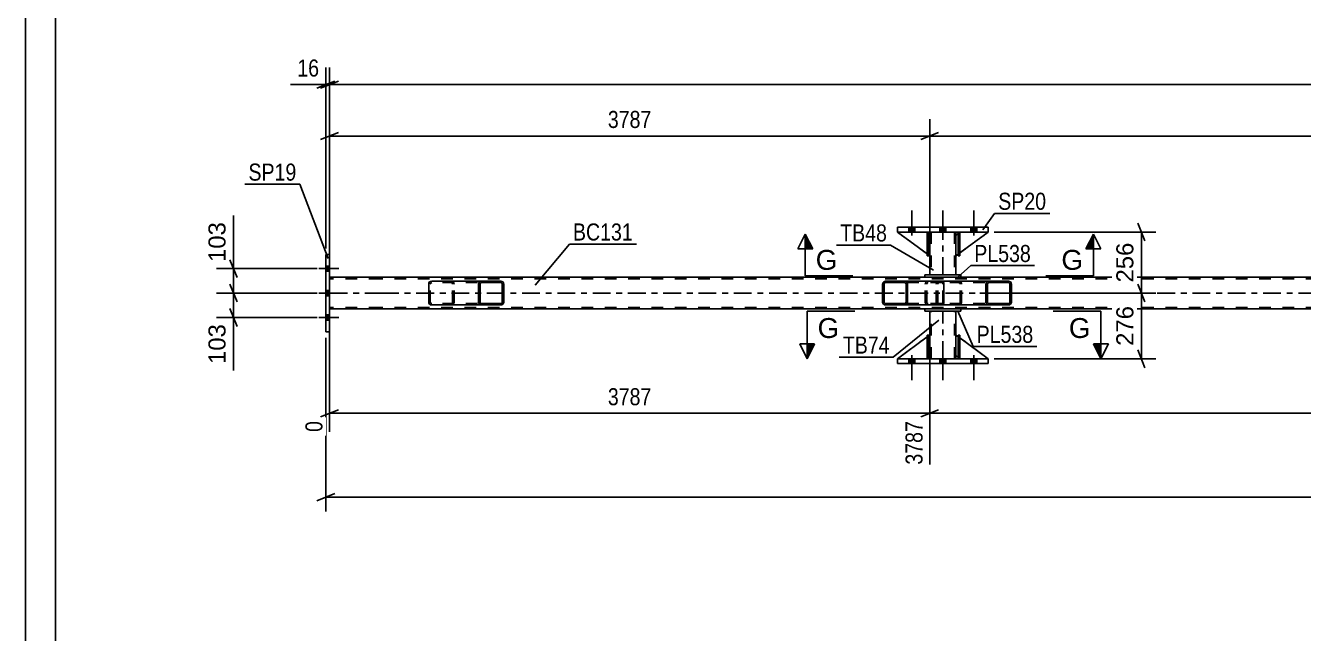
# Model space of a CAD drawing. Header units: millimetres. Extents: x 0 to 841, y 0 to 594.
# Drawn here: x 0 to 214.3, y 165.8 to 267.8 of the extents above; entities that cross this region are included whole.
import ezdxf

# ---------------------------------------------------------------- set-up
doc = ezdxf.new("R2010")
doc.units = ezdxf.units.MM
doc.linetypes.add('DXK_LINE_DOT2', pattern=[3.9198, 1.9599, -1.9599])
doc.linetypes.add('DXK_LINE_DOT3', pattern=[5.9187, 2.979, -0.9799, 0.9799, -0.9799])
doc.styles.add('Arial', font='ARIAL.TTF', dxfattribs={"height": 0.2})
doc.styles.add('Arial Narrow', font='ARIALN.TTF', dxfattribs={"height": 0.2})

# ---------------------------------------------------------------- blocks, each defined once
blk = doc.blocks.new('Unknown-717033707-1135')
at = {"color": 5, "linetype": 'Continuous'}
for p, q in [((0, 594), (0, 0)), ((5, 589), (5, 5))]:
    blk.add_line(p, q, dxfattribs=at)
blk = doc.blocks.new('Part-717033707-3429 - 3292')
at = {"color": 2, "linetype": 'Continuous'}
for p, q in [((161.46, 233.93), (146.26, 233.93)), ((146.26, 233.13), (146.26, 233.93)), ((161.46, 233.13), (161.46, 233.93)), ((161.46, 233.13), (146.26, 233.13))]:
    blk.add_line(p, q, dxfattribs=at)
at = {"color": 7, "linetype": 'DXK_LINE_DOT2'}
for p, q in [((146.26, 233.93), (146.26, 233.13)), ((161.46, 233.13), (161.46, 233.93))]:
    blk.add_line(p, q, dxfattribs=at)
blk = doc.blocks.new('Part-717033707-3363 - 3292')
at = {"color": 7, "linetype": 'DXK_LINE_DOT2'}
for p, q in [((151.21, 232.53), (151.21, 233.13)), ((151.21, 233.13), (151.21, 233.13)), ((151.21, 233.13), (151.21, 229.13)), ((151.53, 233.13), (151.21, 233.13)), ((151.21, 229.13), (151.21, 232.53)), ((151.21, 232.53), (151.53, 232.53)), ((151.53, 232.53), (151.53, 233.13)), ((151.53, 229.13), (151.53, 233.13)), ((151.53, 232.53), (151.53, 229.13)), ((151.21, 229.13), (151.53, 229.13))]:
    blk.add_line(p, q, dxfattribs=at)
blk = doc.blocks.new('Part-717033707-3358 - 3292')
at = {"color": 7, "linetype": 'DXK_LINE_DOT2'}
for p, q in [((151.66, 215.85), (146.26, 211.85)), ((151.66, 212.45), (151.66, 215.85)), ((151.66, 215.85), (151.66, 212.45)), ((151.06, 211.85), (151.66, 212.45)), ((151.66, 212.45), (151.06, 211.85)), ((151.66, 212.45), (151.66, 212.45)), ((146.26, 211.85), (151.06, 211.85))]:
    blk.add_line(p, q, dxfattribs=at)
blk = doc.blocks.new('Bolt-717033707-3303 - 3292')
at = {"linetype": 'Continuous'}
for points in [[(149.18, 211.85), (148.14, 211.85), (148.14, 211.05), (149.18, 211.05)], [(149.18, 211.85), (148.14, 211.85), (148.14, 211.05), (149.18, 211.05)], [(149.18, 211.85), (148.14, 211.85), (148.14, 211.05), (149.18, 211.05)], [(154.38, 211.85), (153.34, 211.85), (153.34, 211.05), (154.38, 211.05)], [(154.38, 211.85), (153.34, 211.85), (153.34, 211.05), (154.38, 211.05)], [(159.58, 211.85), (158.54, 211.85), (158.54, 211.05), (159.58, 211.05)], [(159.58, 211.85), (158.54, 211.85), (158.54, 211.05), (159.58, 211.05)], [(159.58, 211.85), (158.54, 211.85), (158.54, 211.05), (159.58, 211.05)]]:
    blk.add_hatch(color=1, dxfattribs=at).paths.add_polyline_path(points)
at = {"color": 1, "linetype": 'Continuous'}
for p, q in [((148.66, 212.45), (148.66, 208.25)), ((148.66, 212.45), (148.66, 208.25)), ((148.66, 212.45), (148.66, 208.25)), ((153.86, 212.45), (153.86, 208.25)), ((153.86, 212.45), (153.86, 208.25)), ((159.06, 212.45), (159.06, 208.25)), ((159.06, 212.45), (159.06, 208.25)), ((159.06, 212.45), (159.06, 208.25)), ((148.14, 211.85), (148.14, 211.05)), ((148.14, 211.85), (148.14, 211.05)), ((148.14, 211.85), (148.14, 211.05)), ((149.18, 211.85), (149.18, 211.05)), ((149.18, 211.85), (149.18, 211.05)), ((149.18, 211.85), (149.18, 211.05)), ((153.34, 211.85), (153.34, 211.05)), ((153.34, 211.85), (153.34, 211.05)), ((154.38, 211.85), (154.38, 211.05)), ((154.38, 211.85), (154.38, 211.05)), ((158.54, 211.85), (158.54, 211.05)), ((158.54, 211.85), (158.54, 211.05)), ((158.54, 211.85), (158.54, 211.05)), ((159.58, 211.85), (159.58, 211.05)), ((159.58, 211.85), (159.58, 211.05)), ((159.58, 211.85), (159.58, 211.05))]:
    blk.add_line(p, q, dxfattribs=at)
blk = doc.blocks.new('Part-717033707-3352 - 3292')
at = {"color": 7, "linetype": 'DXK_LINE_DOT2'}
for p, q in [((156.06, 212.45), (156.06, 215.85)), ((156.06, 215.85), (161.46, 211.85)), ((156.66, 211.85), (156.06, 212.45)), ((161.46, 211.85), (156.66, 211.85))]:
    blk.add_line(p, q, dxfattribs=at)
blk = doc.blocks.new('Part-717033707-3360 - 3292')
at = {"color": 2, "linetype": 'Continuous'}
for p, q in [((156.41, 211.85), (156.41, 215.85)), ((156.41, 215.85), (156.73, 215.85)), ((156.73, 211.85), (156.73, 215.85)), ((156.41, 211.85), (156.41, 211.85)), ((156.73, 211.85), (156.41, 211.85))]:
    blk.add_line(p, q, dxfattribs=at)
at = {"color": 7, "linetype": 'DXK_LINE_DOT2'}
for p, q in [((156.41, 215.85), (156.41, 212.45)), ((156.73, 212.45), (156.73, 215.85)), ((156.41, 212.45), (156.41, 211.85)), ((156.41, 212.45), (156.73, 212.45)), ((156.73, 211.85), (156.73, 212.45)), ((156.73, 211.85), (156.73, 211.85))]:
    blk.add_line(p, q, dxfattribs=at)
blk = doc.blocks.new('Part-717033707-3378 - 3292')
at = {"color": 2, "linetype": 'Continuous'}
for p, q in [((151.66, 233.13), (151.66, 232.53)), ((156.06, 233.13), (156.06, 232.53)), ((151.66, 229.13), (151.66, 225.93)), ((156.06, 229.13), (156.06, 225.93))]:
    blk.add_line(p, q, dxfattribs=at)
at = {"color": 7, "linetype": 'DXK_LINE_DOT2'}
for p, q in [((156.06, 233.13), (151.66, 233.13)), ((151.66, 232.53), (151.66, 229.13)), ((151.9, 233.13), (151.9, 225.93)), ((155.82, 233.13), (155.82, 225.93)), ((156.06, 232.53), (156.06, 229.13)), ((156.06, 225.93), (151.66, 225.93))]:
    blk.add_line(p, q, dxfattribs=at)
at = {"color": 7, "linetype": 'DXK_LINE_DOT3'}
blk.add_line((153.86, 225.93), (153.86, 233.13), dxfattribs=at)
blk = doc.blocks.new('Part-717033707-3393 - 3292')
at = {"color": 2, "linetype": 'Continuous'}
for p, q in [((156.86, 225.93), (150.86, 225.93)), ((150.86, 225.53), (150.86, 225.93)), ((156.86, 225.53), (150.86, 225.53)), ((156.86, 225.93), (156.86, 225.53)), ((156.86, 225.93), (156.86, 225.93)), ((156.86, 225.53), (156.86, 225.53))]:
    blk.add_line(p, q, dxfattribs=at)
at = {"color": 7, "linetype": 'DXK_LINE_DOT2'}
for p, q in [((150.86, 225.93), (150.86, 225.53)), ((156.86, 225.53), (156.86, 225.93))]:
    blk.add_line(p, q, dxfattribs=at)
blk = doc.blocks.new('Part-717033707-3346 - 3292')
at = {"color": 2, "linetype": 'Continuous'}
for p, q in [((146.26, 211.05), (146.26, 211.85)), ((161.46, 211.85), (146.26, 211.85)), ((146.26, 211.05), (161.46, 211.05)), ((161.46, 211.05), (161.46, 211.85))]:
    blk.add_line(p, q, dxfattribs=at)
at = {"color": 7, "linetype": 'DXK_LINE_DOT2'}
for p, q in [((146.26, 211.85), (146.26, 211.05)), ((161.46, 211.85), (161.46, 211.05))]:
    blk.add_line(p, q, dxfattribs=at)
blk = doc.blocks.new('Part-717033707-3349 - 3292')
at = {"color": 2, "linetype": 'Continuous'}
for p, q in [((156.06, 212.45), (156.06, 215.85)), ((156.41, 215.58), (156.06, 215.85)), ((161.46, 211.85), (156.73, 215.35)), ((156.41, 212.09), (156.06, 212.45))]:
    blk.add_line(p, q, dxfattribs=at)
at = {"color": 7, "linetype": 'DXK_LINE_DOT2'}
for p, q in [((156.73, 215.35), (156.41, 215.58)), ((156.66, 211.85), (156.41, 212.09)), ((161.46, 211.85), (156.66, 211.85)), ((161.46, 211.85), (161.46, 211.85)), ((161.46, 211.85), (161.46, 211.85))]:
    blk.add_line(p, q, dxfattribs=at)
blk = doc.blocks.new('Part-717033707-3355 - 3292')
at = {"color": 2, "linetype": 'Continuous'}
for p, q in [((151.21, 215.52), (146.26, 211.85)), ((151.66, 215.85), (151.53, 215.75)), ((151.66, 212.45), (151.66, 215.85)), ((151.66, 212.45), (151.53, 212.32)), ((151.66, 212.45), (151.66, 212.45)), ((151.21, 212), (151.06, 211.85))]:
    blk.add_line(p, q, dxfattribs=at)
at = {"color": 7, "linetype": 'DXK_LINE_DOT2'}
for p, q in [((151.53, 215.75), (151.21, 215.52)), ((151.66, 212.45), (151.66, 215.85)), ((151.66, 212.45), (151.06, 211.85)), ((151.53, 212.32), (151.21, 212)), ((146.26, 211.85), (151.06, 211.85))]:
    blk.add_line(p, q, dxfattribs=at)
blk = doc.blocks.new('Part-717033707-3359 - 3292')
at = {"color": 2, "linetype": 'Continuous'}
for p, q in [((151.21, 211.85), (151.21, 215.85)), ((151.21, 215.85), (151.53, 215.85)), ((151.53, 211.85), (151.53, 215.85)), ((151.21, 211.85), (151.21, 211.85)), ((151.53, 211.85), (151.21, 211.85))]:
    blk.add_line(p, q, dxfattribs=at)
at = {"color": 7, "linetype": 'DXK_LINE_DOT2'}
for p, q in [((151.21, 215.85), (151.21, 212.45)), ((151.53, 212.45), (151.53, 215.85)), ((151.21, 212.45), (151.21, 211.85)), ((151.21, 212.45), (151.53, 212.45)), ((151.53, 211.85), (151.53, 212.45)), ((151.53, 211.85), (151.53, 211.85))]:
    blk.add_line(p, q, dxfattribs=at)
blk = doc.blocks.new('Part-717033707-3361 - 3292')
at = {"color": 7, "linetype": 'DXK_LINE_DOT2'}
for p, q in [((151.53, 215.85), (151.21, 215.85)), ((151.21, 212.45), (151.21, 215.85)), ((151.21, 211.85), (151.21, 215.85)), ((151.53, 215.85), (151.53, 212.45)), ((151.53, 211.85), (151.53, 215.85)), ((151.53, 212.45), (151.21, 212.45)), ((151.21, 211.85), (151.21, 212.45)), ((151.53, 212.45), (151.53, 211.85)), ((151.53, 211.85), (151.21, 211.85)), ((151.53, 211.85), (151.53, 211.85))]:
    blk.add_line(p, q, dxfattribs=at)
blk = doc.blocks.new('Part-717033707-3362 - 3292')
at = {"color": 7, "linetype": 'DXK_LINE_DOT2'}
for p, q in [((156.73, 215.85), (156.41, 215.85)), ((156.41, 212.45), (156.41, 215.85)), ((156.41, 211.85), (156.41, 215.85)), ((156.73, 215.85), (156.73, 212.45)), ((156.73, 211.85), (156.73, 215.85)), ((156.73, 212.45), (156.41, 212.45)), ((156.41, 211.85), (156.41, 212.45)), ((156.73, 212.45), (156.73, 211.85)), ((156.73, 211.85), (156.41, 211.85)), ((156.73, 211.85), (156.73, 211.85))]:
    blk.add_line(p, q, dxfattribs=at)
blk = doc.blocks.new('Part-717033707-3398 - 3292')
at = {"color": 2, "linetype": 'Continuous'}
for p, q in [((156.86, 220.25), (150.86, 220.25)), ((150.86, 219.85), (150.86, 220.25)), ((156.86, 219.85), (150.86, 219.85)), ((156.86, 220.25), (156.86, 219.85)), ((156.86, 220.25), (156.86, 220.25)), ((156.86, 219.85), (156.86, 219.85))]:
    blk.add_line(p, q, dxfattribs=at)
at = {"color": 7, "linetype": 'DXK_LINE_DOT2'}
for p, q in [((150.86, 220.25), (150.86, 219.85)), ((156.86, 219.85), (156.86, 220.25))]:
    blk.add_line(p, q, dxfattribs=at)
blk = doc.blocks.new('Part-717033707-3403 - 3292')
at = {"color": 2, "linetype": 'Continuous'}
for p, q in [((151.66, 215.85), (151.66, 219.85)), ((156.06, 215.85), (156.06, 219.85)), ((151.66, 211.85), (151.66, 212.45)), ((156.06, 211.85), (156.06, 212.45))]:
    blk.add_line(p, q, dxfattribs=at)
at = {"color": 7, "linetype": 'DXK_LINE_DOT2'}
for p, q in [((156.06, 219.85), (151.66, 219.85)), ((151.9, 211.85), (151.9, 219.85)), ((155.82, 211.85), (155.82, 219.85)), ((151.66, 212.45), (151.66, 215.85)), ((156.06, 212.45), (156.06, 215.85)), ((151.66, 211.85), (156.06, 211.85))]:
    blk.add_line(p, q, dxfattribs=at)
at = {"color": 7, "linetype": 'DXK_LINE_DOT3'}
blk.add_line((153.86, 211.85), (153.86, 219.85), dxfattribs=at)
blk = doc.blocks.new('Part-717033707-3436 - 3292')
at = {"color": 2, "linetype": 'Continuous'}
for p, q in [((156.41, 232.88), (156.06, 232.53)), ((156.06, 232.53), (156.06, 229.13)), ((161.46, 233.13), (156.73, 229.63)), ((156.41, 229.39), (156.06, 229.13))]:
    blk.add_line(p, q, dxfattribs=at)
at = {"color": 7, "linetype": 'DXK_LINE_DOT2'}
for p, q in [((156.66, 233.13), (156.41, 232.88)), ((161.46, 233.13), (156.66, 233.13)), ((156.73, 229.63), (156.41, 229.39))]:
    blk.add_line(p, q, dxfattribs=at)
blk = doc.blocks.new('Part-717033707-3465 - 3292')
at = {"color": 2, "linetype": 'Continuous'}
for p, q in [((50.36, 229.39), (51, 229.39)), ((50.36, 216.39), (50.36, 229.39)), ((51, 216.39), (51, 229.39)), ((50.36, 216.39), (51, 216.39))]:
    blk.add_line(p, q, dxfattribs=at)
at = {"color": 7, "linetype": 'DXK_LINE_DOT2'}
for p, q in [((50.36, 229.39), (50.36, 229.39)), ((50.36, 229.39), (50.36, 216.39)), ((51, 229.39), (51, 216.39)), ((50.36, 216.39), (50.36, 216.39))]:
    blk.add_line(p, q, dxfattribs=at)
blk = doc.blocks.new('Part-717033707-3467 - 3292')
at = {"linetype": 'Continuous'}
h = blk.add_hatch(dxfattribs=at)
h.set_pattern_fill('', scale=0.7, style=0, pattern_type=0)
h.set_pattern_definition([(45, (147.9112, 224.5906), (-1.57154, 1.57154), [])])
h.paths.add_polyline_path([(147.95, 224.41), (147.91, 224.59), (147.8, 224.75), (147.64, 224.85), (147.45, 224.89), (144.26, 224.89), (144.07, 224.85), (143.91, 224.75), (143.8, 224.59), (143.76, 224.41), (143.76, 221.37), (143.8, 221.18), (143.91, 221.03), (144.07, 220.92), (144.26, 220.89), (147.45, 220.89), (147.64, 220.92), (147.8, 221.03), (147.91, 221.18), (147.95, 221.37)])
h.paths.add_polyline_path([(147.68, 221.28), (147.62, 221.2), (147.54, 221.15), (147.45, 221.13), (144.26, 221.13), (144.17, 221.15), (144.08, 221.2), (144.03, 221.28), (144.01, 221.37), (144.01, 224.41), (144.03, 224.5), (144.08, 224.58), (144.17, 224.63), (144.26, 224.65), (147.45, 224.65), (147.54, 224.63), (147.62, 224.58), (147.68, 224.5), (147.7, 224.41), (147.7, 221.37)])
at = {"color": 2, "linetype": 'Continuous'}
for p, q in [((143.8, 224.59), (143.76, 224.41)), ((143.76, 221.37), (143.76, 224.41)), ((144.01, 224.41), (144.03, 224.5)), ((144.01, 221.37), (144.01, 224.41)), ((144.03, 224.5), (144.08, 224.58)), ((144.26, 224.89), (144.07, 224.85)), ((144.08, 224.58), (144.17, 224.63)), ((144.17, 224.63), (144.26, 224.65)), ((144.26, 224.89), (147.45, 224.89)), ((144.26, 224.65), (147.45, 224.65)), ((153.75, 224.89), (147.45, 224.89)), ((147.64, 224.85), (147.45, 224.89)), ((147.45, 224.65), (147.54, 224.63)), ((147.54, 224.63), (147.62, 224.58)), ((147.62, 224.58), (147.68, 224.5)), ((147.68, 224.5), (147.7, 224.41)), ((147.7, 221.37), (147.7, 224.41)), ((147.95, 224.41), (147.91, 224.59)), ((147.95, 221.37), (147.95, 224.41)), ((153.75, 224.89), (153.85, 224.85)), ((153.85, 224.85), (153.94, 224.75)), ((153.94, 224.75), (154, 224.59)), ((154, 224.59), (154.02, 224.41)), ((154.02, 221.37), (154.02, 224.41)), ((143.76, 221.37), (143.8, 221.18)), ((144.03, 221.28), (144.01, 221.37)), ((144.08, 221.2), (144.03, 221.28)), ((144.07, 220.92), (144.26, 220.89)), ((144.17, 221.15), (144.08, 221.2)), ((144.26, 221.13), (144.17, 221.15)), ((144.26, 221.13), (147.45, 221.13)), ((144.26, 220.89), (147.45, 220.89)), ((147.54, 221.15), (147.45, 221.13)), ((147.45, 220.89), (147.64, 220.92)), ((153.75, 220.89), (147.45, 220.89)), ((147.62, 221.2), (147.54, 221.15)), ((147.68, 221.28), (147.62, 221.2)), ((147.7, 221.37), (147.68, 221.28)), ((147.91, 221.18), (147.95, 221.37)), ((153.85, 220.92), (153.75, 220.89)), ((153.94, 221.03), (153.85, 220.92)), ((154, 221.18), (153.94, 221.03)), ((154.02, 221.37), (154, 221.18))]:
    blk.add_line(p, q, dxfattribs=at)
at = {"color": 7, "linetype": 'DXK_LINE_DOT2'}
for p, q in [((147.45, 224.89), (144.26, 224.89)), ((153.75, 224.65), (144.26, 224.65)), ((150.91, 224.41), (150.95, 224.59)), ((150.91, 221.37), (150.91, 224.41)), ((151.18, 224.5), (151.16, 224.41)), ((151.16, 221.37), (151.16, 224.41)), ((151.23, 224.58), (151.18, 224.5)), ((151.22, 224.85), (151.41, 224.89)), ((151.32, 224.63), (151.23, 224.58)), ((151.41, 224.65), (151.32, 224.63)), ((152.75, 224.65), (152.75, 224.89)), ((153.8, 224.63), (153.75, 224.65)), ((153.84, 224.58), (153.8, 224.63)), ((153.87, 224.5), (153.84, 224.58)), ((153.88, 224.41), (153.87, 224.5)), ((153.88, 221.37), (153.88, 224.41)), ((153.75, 221.13), (144.26, 221.13)), ((147.45, 220.89), (144.26, 220.89)), ((150.95, 221.18), (150.91, 221.37)), ((151.16, 221.37), (151.18, 221.28)), ((151.18, 221.28), (151.23, 221.2)), ((151.41, 220.89), (151.22, 220.92)), ((151.23, 221.2), (151.26, 221.18)), ((151.26, 221.18), (151.32, 221.15)), ((151.32, 221.15), (151.41, 221.13)), ((152.75, 220.89), (152.75, 221.13)), ((153.75, 221.13), (153.8, 221.15)), ((153.8, 221.15), (153.84, 221.2)), ((153.84, 221.2), (153.87, 221.28)), ((153.87, 221.28), (153.88, 221.37))]:
    blk.add_line(p, q, dxfattribs=at)
at = {"color": 2, "linetype": 'Continuous'}
for centre, start, end in [((144.25, 224.39), 111.1941, 156.1506), ((147.46, 224.39), 23.8494, 68.8059), ((144.25, 221.38), 203.8494, 248.8059), ((147.46, 221.38), 291.1941, 336.1506)]:
    blk.add_arc(centre, 0.492, start, end, dxfattribs=at)
at = {"color": 7, "linetype": 'DXK_LINE_DOT2'}
for centre, start, end in [((151.4, 224.39), 111.1941, 156.1505), ((151.4, 221.38), 203.8495, 248.8059)]:
    blk.add_arc(centre, 0.492, start, end, dxfattribs=at)
blk = doc.blocks.new('Part-717033707-3468 - 3292')
at = {"linetype": 'Continuous'}
h = blk.add_hatch(dxfattribs=at)
h.set_pattern_fill('', scale=0.7, style=0, pattern_type=0)
h.set_pattern_definition([(45, (80.188, 224.5906), (-1.57154, 1.57154), [])])
h.paths.add_polyline_path([(80.23, 224.41), (80.19, 224.59), (80.08, 224.75), (79.91, 224.85), (79.72, 224.89), (76.48, 224.89), (76.29, 224.85), (76.12, 224.75), (76.01, 224.59), (75.97, 224.41), (75.97, 221.37), (76.01, 221.18), (76.12, 221.03), (76.29, 220.92), (76.48, 220.89), (79.72, 220.89), (79.91, 220.92), (80.08, 221.03), (80.19, 221.18), (80.23, 221.37)])
h.paths.add_polyline_path([(79.95, 221.28), (79.9, 221.2), (79.81, 221.15), (79.72, 221.13), (76.48, 221.13), (76.38, 221.15), (76.3, 221.2), (76.24, 221.28), (76.23, 221.37), (76.23, 224.41), (76.24, 224.5), (76.3, 224.58), (76.38, 224.63), (76.48, 224.65), (79.72, 224.65), (79.81, 224.63), (79.9, 224.58), (79.95, 224.5), (79.97, 224.41), (79.97, 221.37)])
at = {"color": 2, "linetype": 'Continuous'}
for p, q in [((67.62, 224.41), (67.66, 224.59)), ((67.62, 221.37), (67.62, 224.41)), ((67.94, 224.85), (68.13, 224.89)), ((76.48, 224.89), (68.13, 224.89)), ((76.01, 224.59), (75.97, 224.41)), ((75.97, 221.37), (75.97, 224.41)), ((76.23, 224.41), (76.24, 224.5)), ((76.23, 221.37), (76.23, 224.41)), ((76.24, 224.5), (76.3, 224.58)), ((76.48, 224.89), (76.29, 224.85)), ((76.3, 224.58), (76.38, 224.63)), ((76.38, 224.63), (76.48, 224.65)), ((76.48, 224.89), (79.72, 224.89)), ((76.48, 224.65), (79.72, 224.65)), ((79.91, 224.85), (79.72, 224.89)), ((79.72, 224.65), (79.81, 224.63)), ((79.81, 224.63), (79.9, 224.58)), ((79.9, 224.58), (79.95, 224.5)), ((79.95, 224.5), (79.97, 224.41)), ((79.97, 221.37), (79.97, 224.41)), ((80.23, 224.41), (80.19, 224.59)), ((80.23, 221.37), (80.23, 224.41)), ((67.66, 221.18), (67.62, 221.37)), ((68.13, 220.89), (67.94, 220.92)), ((76.48, 220.89), (68.13, 220.89)), ((75.97, 221.37), (76.01, 221.18)), ((76.24, 221.28), (76.23, 221.37)), ((76.3, 221.2), (76.24, 221.28)), ((76.29, 220.92), (76.48, 220.89)), ((76.38, 221.15), (76.3, 221.2)), ((76.48, 221.13), (76.38, 221.15)), ((76.48, 221.13), (79.72, 221.13)), ((76.48, 220.89), (79.72, 220.89)), ((79.81, 221.15), (79.72, 221.13)), ((79.72, 220.89), (79.91, 220.92)), ((79.9, 221.2), (79.81, 221.15)), ((79.95, 221.28), (79.9, 221.2)), ((79.97, 221.37), (79.95, 221.28)), ((80.19, 221.18), (80.23, 221.37))]:
    blk.add_line(p, q, dxfattribs=at)
at = {"color": 7, "linetype": 'DXK_LINE_DOT2'}
for p, q in [((67.9, 224.5), (67.88, 224.41)), ((67.88, 221.37), (67.88, 224.41)), ((67.95, 224.58), (67.9, 224.5)), ((68.03, 224.63), (67.95, 224.58)), ((68.13, 224.65), (68.03, 224.63)), ((79.72, 224.65), (68.13, 224.65)), ((71.37, 224.89), (71.56, 224.85)), ((71.46, 224.63), (71.37, 224.65)), ((71.55, 224.58), (71.46, 224.63)), ((71.6, 224.5), (71.55, 224.58)), ((71.62, 224.41), (71.6, 224.5)), ((71.62, 221.37), (71.62, 224.41)), ((71.84, 224.59), (71.88, 224.41)), ((71.88, 221.37), (71.88, 224.41)), ((79.72, 224.89), (76.48, 224.89)), ((67.88, 221.37), (67.9, 221.28)), ((67.9, 221.28), (67.95, 221.2)), ((67.95, 221.2), (68.03, 221.15)), ((68.03, 221.15), (68.13, 221.13)), ((79.72, 221.13), (68.13, 221.13)), ((71.37, 221.13), (71.46, 221.15)), ((71.56, 220.92), (71.37, 220.89)), ((71.46, 221.15), (71.55, 221.2)), ((71.55, 221.2), (71.6, 221.28)), ((71.6, 221.28), (71.62, 221.37)), ((71.88, 221.37), (71.84, 221.18)), ((79.72, 220.89), (76.48, 220.89))]:
    blk.add_line(p, q, dxfattribs=at)
at = {"color": 2, "linetype": 'Continuous'}
for centre, start, end in [((68.11, 224.39), 110.7583, 155.6801), ((76.46, 224.39), 110.7583, 155.68), ((79.74, 224.39), 24.32, 69.2417), ((68.11, 221.39), 204.3199, 249.2417), ((76.46, 221.39), 204.32, 249.2417), ((79.74, 221.39), 290.7583, 335.68)]:
    blk.add_arc(centre, 0.496, start, end, dxfattribs=at)
at = {"color": 7, "linetype": 'DXK_LINE_DOT2'}
for centre, start, end in [((71.39, 224.39), 24.3199, 69.2417), ((71.39, 221.39), 290.7583, 335.6801)]:
    blk.add_arc(centre, 0.496, start, end, dxfattribs=at)
blk = doc.blocks.new('Part-717033707-3469 - 3292')
at = {"linetype": 'Continuous'}
h = blk.add_hatch(dxfattribs=at)
h.set_pattern_fill('', scale=0.7, style=0, pattern_type=0)
h.set_pattern_definition([(45, (165.3221, 224.5906), (-1.57154, 1.57154), [])])
h.paths.add_polyline_path([(165.36, 224.41), (165.32, 224.59), (165.21, 224.75), (165.05, 224.85), (164.85, 224.89), (161.62, 224.89), (161.42, 224.85), (161.25, 224.75), (161.14, 224.59), (161.1, 224.41), (161.1, 221.37), (161.14, 221.18), (161.25, 221.03), (161.42, 220.92), (161.62, 220.89), (164.85, 220.89), (165.05, 220.92), (165.21, 221.03), (165.32, 221.18), (165.36, 221.37)])
h.paths.add_polyline_path([(165.09, 221.28), (165.03, 221.2), (164.95, 221.15), (164.85, 221.13), (161.62, 221.13), (161.52, 221.15), (161.43, 221.2), (161.38, 221.28), (161.36, 221.37), (161.36, 224.41), (161.38, 224.5), (161.43, 224.58), (161.52, 224.63), (161.62, 224.65), (164.85, 224.65), (164.95, 224.63), (165.03, 224.58), (165.09, 224.5), (165.11, 224.41), (165.11, 221.37)])
at = {"color": 7, "linetype": 'DXK_LINE_DOT2'}
for p, q in [((152.75, 224.41), (152.79, 224.59)), ((152.75, 221.37), (152.75, 224.41)), ((153.03, 224.5), (153.01, 224.41)), ((153.01, 221.37), (153.01, 224.41)), ((153.09, 224.58), (153.03, 224.5)), ((153.07, 224.85), (153.27, 224.89)), ((153.17, 224.63), (153.09, 224.58)), ((153.27, 224.65), (153.17, 224.63)), ((153.75, 224.89), (153.27, 224.89)), ((164.85, 224.65), (153.27, 224.65)), ((156.5, 224.89), (156.7, 224.85)), ((156.6, 224.63), (156.5, 224.65)), ((156.68, 224.58), (156.6, 224.63)), ((156.74, 224.5), (156.68, 224.58)), ((156.76, 224.41), (156.74, 224.5)), ((156.76, 221.37), (156.76, 224.41)), ((156.97, 224.59), (157.01, 224.41)), ((157.01, 221.37), (157.01, 224.41)), ((164.85, 224.89), (161.62, 224.89)), ((152.79, 221.18), (152.75, 221.37)), ((153.01, 221.37), (153.03, 221.28)), ((153.03, 221.28), (153.09, 221.2)), ((153.27, 220.89), (153.07, 220.92)), ((153.09, 221.2), (153.17, 221.15)), ((153.17, 221.15), (153.27, 221.13)), ((164.85, 221.13), (153.27, 221.13)), ((153.75, 220.89), (153.27, 220.89)), ((156.5, 221.13), (156.6, 221.15)), ((156.7, 220.92), (156.5, 220.89)), ((156.6, 221.15), (156.68, 221.2)), ((156.68, 221.2), (156.74, 221.28)), ((156.74, 221.28), (156.76, 221.37)), ((157.01, 221.37), (156.97, 221.18)), ((164.85, 220.89), (161.62, 220.89))]:
    blk.add_line(p, q, dxfattribs=at)
at = {"color": 2, "linetype": 'Continuous'}
for p, q in [((161.62, 224.89), (153.75, 224.89)), ((161.14, 224.59), (161.1, 224.41)), ((161.1, 221.37), (161.1, 224.41)), ((161.36, 224.41), (161.38, 224.5)), ((161.36, 221.37), (161.36, 224.41)), ((161.38, 224.5), (161.43, 224.58)), ((161.62, 224.89), (161.42, 224.85)), ((161.43, 224.58), (161.52, 224.63)), ((161.52, 224.63), (161.62, 224.65)), ((161.62, 224.89), (164.85, 224.89)), ((161.62, 224.65), (164.85, 224.65)), ((165.05, 224.85), (164.85, 224.89)), ((164.85, 224.65), (164.95, 224.63)), ((164.95, 224.63), (165.03, 224.58)), ((165.03, 224.58), (165.09, 224.5)), ((165.09, 224.5), (165.11, 224.41)), ((165.11, 221.37), (165.11, 224.41)), ((165.36, 224.41), (165.32, 224.59)), ((165.36, 221.37), (165.36, 224.41)), ((161.62, 220.89), (153.75, 220.89)), ((161.1, 221.37), (161.14, 221.18)), ((161.38, 221.28), (161.36, 221.37)), ((161.43, 221.2), (161.38, 221.28)), ((161.42, 220.92), (161.62, 220.89)), ((161.52, 221.15), (161.43, 221.2)), ((161.62, 221.13), (161.52, 221.15)), ((161.62, 221.13), (164.85, 221.13)), ((161.62, 220.89), (164.85, 220.89)), ((164.95, 221.15), (164.85, 221.13)), ((164.85, 220.89), (165.05, 220.92)), ((165.03, 221.2), (164.95, 221.15)), ((165.09, 221.28), (165.03, 221.2)), ((165.11, 221.37), (165.09, 221.28)), ((165.32, 221.18), (165.36, 221.37))]:
    blk.add_line(p, q, dxfattribs=at)
at = {"color": 7, "linetype": 'DXK_LINE_DOT2'}
for centre, start, end in [((153.25, 224.39), 110.7583, 155.6801), ((156.52, 224.39), 24.3199, 69.2417), ((153.25, 221.39), 204.3199, 249.2417), ((156.52, 221.39), 290.7583, 335.6801)]:
    blk.add_arc(centre, 0.496, start, end, dxfattribs=at)
at = {"color": 2, "linetype": 'Continuous'}
for centre, start, end in [((161.6, 224.39), 110.7583, 155.68), ((164.87, 224.39), 24.32, 69.2417), ((161.6, 221.39), 204.32, 249.2417), ((164.87, 221.39), 290.7583, 335.68)]:
    blk.add_arc(centre, 0.496, start, end, dxfattribs=at)
blk = doc.blocks.new('Part-717033707-3473 - 3292')
at = {"color": 7, "linetype": 'DXK_LINE_DOT2'}
for p, q in [((156.66, 233.13), (156.06, 232.53)), ((156.06, 229.13), (161.46, 233.13)), ((156.06, 232.53), (156.06, 229.13)), ((161.46, 233.13), (156.66, 233.13))]:
    blk.add_line(p, q, dxfattribs=at)
blk = doc.blocks.new('Part-717033707-3474 - 3292')
at = {"color": 2, "linetype": 'Continuous'}
for p, q in [((151.21, 229.46), (146.26, 233.13)), ((151.21, 232.97), (151.06, 233.13)), ((151.66, 232.53), (151.53, 232.65)), ((151.66, 232.53), (151.66, 232.53)), ((151.66, 229.13), (151.66, 232.53)), ((151.53, 229.22), (151.66, 229.13)), ((151.66, 229.13), (151.66, 229.13))]:
    blk.add_line(p, q, dxfattribs=at)
at = {"color": 7, "linetype": 'DXK_LINE_DOT2'}
for p, q in [((151.06, 233.13), (146.26, 233.13)), ((151.06, 233.13), (151.66, 232.53)), ((151.53, 232.65), (151.21, 232.97)), ((151.66, 232.53), (151.66, 229.13)), ((151.53, 229.22), (151.21, 229.46))]:
    blk.add_line(p, q, dxfattribs=at)
blk = doc.blocks.new('Part-717033707-3475 - 3292')
at = {"color": 7, "linetype": 'DXK_LINE_DOT2'}
for p, q in [((151.66, 229.13), (146.26, 233.13)), ((146.26, 233.13), (151.06, 233.13)), ((151.06, 233.13), (151.66, 232.53)), ((151.66, 232.53), (151.06, 233.13)), ((151.66, 232.53), (151.66, 229.13)), ((151.66, 232.53), (151.66, 232.53)), ((151.66, 232.53), (151.66, 229.13))]:
    blk.add_line(p, q, dxfattribs=at)
blk = doc.blocks.new('Part-717033707-3476 - 3292')
at = {"color": 2, "linetype": 'Continuous'}
for p, q in [((156.73, 233.13), (156.41, 233.13)), ((156.41, 233.13), (156.41, 229.13)), ((156.73, 233.13), (156.73, 233.13)), ((156.73, 233.13), (156.73, 229.13)), ((156.73, 229.13), (156.41, 229.13))]:
    blk.add_line(p, q, dxfattribs=at)
at = {"color": 7, "linetype": 'DXK_LINE_DOT2'}
for p, q in [((156.41, 232.53), (156.41, 233.13)), ((156.73, 232.53), (156.41, 232.53)), ((156.41, 232.53), (156.41, 229.13)), ((156.73, 232.53), (156.73, 233.13)), ((156.73, 233.13), (156.73, 233.13)), ((156.73, 229.13), (156.73, 232.53))]:
    blk.add_line(p, q, dxfattribs=at)
blk = doc.blocks.new('Part-717033707-3477 - 3292')
at = {"color": 2, "linetype": 'Continuous'}
for p, q in [((151.53, 233.13), (151.21, 233.13)), ((151.21, 233.13), (151.21, 229.13)), ((151.53, 233.13), (151.53, 233.13)), ((151.53, 233.13), (151.53, 229.13)), ((151.53, 229.13), (151.21, 229.13))]:
    blk.add_line(p, q, dxfattribs=at)
at = {"color": 7, "linetype": 'DXK_LINE_DOT2'}
for p, q in [((151.21, 232.53), (151.21, 233.13)), ((151.53, 232.53), (151.21, 232.53)), ((151.21, 232.53), (151.21, 229.13)), ((151.53, 232.53), (151.53, 233.13)), ((151.53, 233.13), (151.53, 233.13)), ((151.53, 229.13), (151.53, 232.53))]:
    blk.add_line(p, q, dxfattribs=at)
blk = doc.blocks.new('Part-717033707-3478 - 3292')
at = {"color": 7, "linetype": 'DXK_LINE_DOT2'}
for p, q in [((156.41, 232.53), (156.41, 233.13)), ((156.41, 233.13), (156.41, 233.13)), ((156.41, 233.13), (156.41, 229.13)), ((156.73, 233.13), (156.41, 233.13)), ((156.41, 229.13), (156.41, 232.53)), ((156.41, 232.53), (156.73, 232.53)), ((156.73, 232.53), (156.73, 233.13)), ((156.73, 229.13), (156.73, 233.13)), ((156.73, 232.53), (156.73, 229.13)), ((156.41, 229.13), (156.73, 229.13))]:
    blk.add_line(p, q, dxfattribs=at)
blk = doc.blocks.new('Part-717033707-3524 - 3292')
at = {"color": 2, "linetype": 'Continuous'}
for p, q in [((59.52, 225.53), (51, 225.53)), ((150.86, 225.53), (59.62, 225.53)), ((321.13, 225.53), (156.86, 225.53)), ((51, 220.25), (59.52, 220.25)), ((59.62, 220.25), (150.86, 220.25)), ((321.13, 220.25), (156.86, 220.25))]:
    blk.add_line(p, q, dxfattribs=at)
at = {"color": 7, "linetype": 'DXK_LINE_DOT2'}
for p, q in [((51, 225.53), (51, 225.53)), ((51, 225.53), (51, 220.25)), ((51, 220.25), (51, 225.53)), ((51, 225.53), (51, 225.53)), ((59.52, 225.29), (51, 225.29)), ((722.36, 225.29), (59.62, 225.29)), ((156.86, 225.53), (150.86, 225.53)), ((59.52, 220.49), (51, 220.49)), ((51, 220.25), (51, 220.25)), ((51, 220.25), (51, 220.25)), ((722.36, 220.49), (59.62, 220.49)), ((156.86, 220.25), (150.86, 220.25))]:
    blk.add_line(p, q, dxfattribs=at)
at = {"color": 7, "linetype": 'DXK_LINE_DOT3'}
for p, q in [((51, 222.89), (59.52, 222.89)), ((59.62, 222.89), (722.02, 222.89))]:
    blk.add_line(p, q, dxfattribs=at)
blk = doc.blocks.new('Bolt-717033707-3555 - 3292')
at = {"linetype": 'Continuous'}
for points in [[(51, 226.55), (51, 227.43), (50.36, 227.43), (50.36, 226.55)], [(51, 226.55), (51, 227.43), (50.36, 227.43), (50.36, 226.55)], [(51, 226.55), (51, 227.43), (50.36, 227.43), (50.36, 226.55)], [(51, 222.45), (51, 223.33), (50.36, 223.33), (50.36, 222.45)], [(51, 222.45), (51, 223.33), (50.36, 223.33), (50.36, 222.45)], [(51, 218.35), (51, 219.23), (50.36, 219.23), (50.36, 218.35)], [(51, 218.35), (51, 219.23), (50.36, 219.23), (50.36, 218.35)], [(51, 218.35), (51, 219.23), (50.36, 219.23), (50.36, 218.35)]]:
    blk.add_hatch(color=1, dxfattribs=at).paths.add_polyline_path(points)
at = {"color": 1, "linetype": 'Continuous'}
for p, q in [((50.36, 227.43), (51, 227.43)), ((50.36, 227.43), (51, 227.43)), ((50.36, 227.43), (51, 227.43)), ((49.2, 226.99), (52.52, 226.99)), ((49.2, 226.99), (52.52, 226.99)), ((49.2, 226.99), (52.52, 226.99)), ((50.36, 226.55), (51, 226.55)), ((50.36, 226.55), (51, 226.55)), ((50.36, 226.55), (51, 226.55)), ((50.36, 223.33), (51, 223.33)), ((50.36, 223.33), (51, 223.33)), ((49.2, 222.89), (52.52, 222.89)), ((49.2, 222.89), (52.52, 222.89)), ((50.36, 222.45), (51, 222.45)), ((50.36, 222.45), (51, 222.45)), ((49.2, 218.79), (52.52, 218.79)), ((49.2, 218.79), (52.52, 218.79)), ((49.2, 218.79), (52.52, 218.79)), ((50.36, 219.23), (51, 219.23)), ((50.36, 219.23), (51, 219.23)), ((50.36, 219.23), (51, 219.23)), ((50.36, 218.35), (51, 218.35)), ((50.36, 218.35), (51, 218.35)), ((50.36, 218.35), (51, 218.35))]:
    blk.add_line(p, q, dxfattribs=at)
blk = doc.blocks.new('Bolt-717033707-3563 - 3292')
at = {"linetype": 'Continuous'}
for points in [[(148.14, 233.13), (149.18, 233.13), (149.18, 233.93), (148.14, 233.93)], [(148.14, 233.13), (149.18, 233.13), (149.18, 233.93), (148.14, 233.93)], [(148.14, 233.13), (149.18, 233.13), (149.18, 233.93), (148.14, 233.93)], [(153.34, 233.13), (154.38, 233.13), (154.38, 233.93), (153.34, 233.93)], [(153.34, 233.13), (154.38, 233.13), (154.38, 233.93), (153.34, 233.93)], [(158.54, 233.13), (159.58, 233.13), (159.58, 233.93), (158.54, 233.93)], [(158.54, 233.13), (159.58, 233.13), (159.58, 233.93), (158.54, 233.93)], [(158.54, 233.13), (159.58, 233.13), (159.58, 233.93), (158.54, 233.93)]]:
    blk.add_hatch(color=1, dxfattribs=at).paths.add_polyline_path(points)
at = {"color": 1, "linetype": 'Continuous'}
for p, q in [((148.66, 232.53), (148.66, 236.73)), ((148.66, 232.53), (148.66, 236.73)), ((148.66, 232.53), (148.66, 236.73)), ((153.86, 232.53), (153.86, 236.73)), ((153.86, 232.53), (153.86, 236.73)), ((159.06, 232.53), (159.06, 236.73)), ((159.06, 232.53), (159.06, 236.73)), ((159.06, 232.53), (159.06, 236.73)), ((148.14, 233.13), (148.14, 233.93)), ((148.14, 233.13), (148.14, 233.93)), ((148.14, 233.13), (148.14, 233.93)), ((149.18, 233.13), (149.18, 233.93)), ((149.18, 233.13), (149.18, 233.93)), ((149.18, 233.13), (149.18, 233.93)), ((153.34, 233.13), (153.34, 233.93)), ((153.34, 233.13), (153.34, 233.93)), ((154.38, 233.13), (154.38, 233.93)), ((154.38, 233.13), (154.38, 233.93)), ((158.54, 233.13), (158.54, 233.93)), ((158.54, 233.13), (158.54, 233.93)), ((158.54, 233.13), (158.54, 233.93)), ((159.58, 233.13), (159.58, 233.93)), ((159.58, 233.13), (159.58, 233.93)), ((159.58, 233.13), (159.58, 233.93))]:
    blk.add_line(p, q, dxfattribs=at)
blk = doc.blocks.new('StraightDimension-717033707-51811 - 3292')
at = {"color": 7, "linetype": 'Continuous'}
for p, q in [((151.66, 226.93), (151.66, 252.1)), ((321.93, 226.93), (321.93, 252.1)), ((153.16, 249.85), (150.16, 248.65)), ((151.66, 249.25), (321.93, 249.25)), ((320.43, 248.65), (323.43, 249.85))]:
    blk.add_line(p, q, dxfattribs=at)
at = {"color": 0}
blk.add_wipeout([(241.05, 250), (241.05, 254.2), (232.54, 254.2), (232.54, 250)], dxfattribs=at)
at = {"color": 3, "style": 'Arial Narrow'}
blk.add_text('4257', height=2.863, dxfattribs=at).set_placement((233.14, 250.6))
blk = doc.blocks.new('StraightDimension-717033707-3647 - 3292')
at = {"color": 7, "linetype": 'Continuous'}
for p, q in [((51, 230.39), (51, 260.73)), ((52.5, 258.48), (49.5, 257.28)), ((51, 257.88), (721.02, 257.88))]:
    blk.add_line(p, q, dxfattribs=at)
blk = doc.blocks.new('StraightDimension-717033707-3597 - 3292')
at = {"color": 7, "linetype": 'Continuous'}
for p, q in [((50.36, 215.39), (50.36, 186.22)), ((51.86, 189.22), (48.86, 188.02)), ((50.36, 188.62), (721.65, 188.62))]:
    blk.add_line(p, q, dxfattribs=at)
blk = doc.blocks.new('StraightDimension-717033707-3637 - 3292')
at = {"color": 7, "linetype": 'Continuous'}
for p, q in [((50.36, 230.39), (50.36, 260.73)), ((51, 230.39), (51, 260.73)), ((48.86, 257.28), (51.86, 258.48)), ((52.5, 258.48), (49.5, 257.28)), ((50.36, 257.88), (51, 257.88))]:
    blk.add_line(p, q, dxfattribs=at)
at = {"color": 0}
blk.add_wipeout([(49.84, 258.63), (49.84, 262.83), (44.98, 262.83), (44.98, 258.63)], dxfattribs=at)
at = {"color": 7, "linetype": 'Continuous'}
blk.add_line((50.36, 257.88), (44.45, 257.88), dxfattribs=at)
blk.add_line((50.36, 257.88), (44.45, 257.88), dxfattribs=at)
at = {"color": 3, "style": 'Arial Narrow'}
blk.add_text('16', height=2.863, dxfattribs=at).set_placement((45.58, 259.23))
blk = doc.blocks.new('StraightDimension-717033707-51812 - 3292')
at = {"color": 7, "linetype": 'Continuous'}
for p, q in [((51, 226.53), (51, 252.1)), ((151.66, 226.93), (151.66, 252.1)), ((52.5, 249.85), (49.5, 248.65)), ((51, 249.25), (151.66, 249.25)), ((150.16, 248.65), (153.16, 249.85))]:
    blk.add_line(p, q, dxfattribs=at)
at = {"color": 0}
blk.add_wipeout([(105.59, 250), (105.59, 254.2), (97.07, 254.2), (97.07, 250)], dxfattribs=at)
at = {"color": 3, "style": 'Arial Narrow'}
blk.add_text('3787', height=2.863, dxfattribs=at).set_placement((97.67, 250.6))
blk = doc.blocks.new('StraightDimension-717033707-51860 - 3292')
at = {"color": 7, "linetype": 'Continuous'}
for p, q in [((151.66, 218.85), (151.66, 194.09)), ((321.93, 218.85), (321.93, 194.09)), ((153.16, 203.31), (150.16, 202.11)), ((151.66, 202.71), (321.93, 202.71)), ((320.43, 202.11), (323.43, 203.31))]:
    blk.add_line(p, q, dxfattribs=at)
at = {"color": 0}
blk.add_wipeout([(241.05, 203.46), (241.05, 207.66), (232.54, 207.66), (232.54, 203.46)], dxfattribs=at)
at = {"color": 0, "linetype": 'Continuous'}
blk.add_wipeout([(321.33, 202.01), (317.13, 202.01), (317.13, 193.49), (321.33, 193.49)], dxfattribs=at)
at = {"color": 3, "style": 'Arial Narrow'}
blk.add_text('4257', height=2.863, dxfattribs=at).set_placement((233.14, 204.06))
at = {"color": 3, "linetype": 'Continuous', "style": 'Arial Narrow'}
blk.add_text('8044', height=2.863, rotation=90.0002, dxfattribs=at).set_placement((320.73, 194.09))
blk = doc.blocks.new('StraightDimension-717033707-51861 - 3292')
at = {"color": 7, "linetype": 'Continuous'}
for p, q in [((51, 219.25), (51, 199.58)), ((151.66, 218.85), (151.66, 194.09)), ((52.5, 203.31), (49.5, 202.11)), ((51, 202.71), (151.66, 202.71)), ((150.16, 202.11), (153.16, 203.31))]:
    blk.add_line(p, q, dxfattribs=at)
at = {"color": 0}
blk.add_wipeout([(105.59, 203.46), (105.59, 207.66), (97.07, 207.66), (97.07, 203.46)], dxfattribs=at)
at = {"color": 0, "linetype": 'Continuous'}
for points in [[(50.4, 202.01), (46.2, 202.01), (46.2, 198.98), (50.4, 198.98)], [(151.06, 202.01), (146.86, 202.01), (146.86, 193.49), (151.06, 193.49)]]:
    blk.add_wipeout(points, dxfattribs=at)
at = {"color": 3, "style": 'Arial Narrow'}
blk.add_text('3787', height=2.863, dxfattribs=at).set_placement((97.67, 204.06))
at = {"color": 3, "linetype": 'Continuous', "style": 'Arial Narrow'}
for s, height, p in [('0', 2.86, (49.8, 199.58)), ('3787', 2.863, (150.46, 194.09))]:
    blk.add_text(s, height=height, rotation=90.0002, dxfattribs=at).set_placement(p)
blk = doc.blocks.new('StraightDimension-717033707-51994 - 3292')
at = {"color": 7, "linetype": 'Continuous'}
for p, q in [((186.57, 234.63), (187.77, 231.63)), ((162.46, 233.13), (189.57, 233.13)), ((187.17, 222.89), (187.17, 233.13)), ((187.77, 221.39), (186.57, 224.39)), ((160.07, 222.89), (189.57, 222.89))]:
    blk.add_line(p, q, dxfattribs=at)
at = {"color": 0}
blk.add_wipeout([(186.42, 231.94), (182.22, 231.94), (182.22, 224.07), (186.42, 224.07)], dxfattribs=at)
at = {"color": 3, "style": 'Arial'}
blk.add_text('256', height=2.865, rotation=90.0002, dxfattribs=at).set_placement((185.82, 224.67))
blk = doc.blocks.new('StraightDimension-717033707-51995 - 3292')
at = {"color": 7, "linetype": 'Continuous'}
for p, q in [((186.57, 224.39), (187.77, 221.39)), ((160.07, 222.89), (189.57, 222.89)), ((187.17, 211.85), (187.17, 222.89)), ((187.77, 210.35), (186.57, 213.35)), ((162.46, 211.85), (189.57, 211.85))]:
    blk.add_line(p, q, dxfattribs=at)
at = {"color": 0}
blk.add_wipeout([(186.42, 221.3), (182.22, 221.3), (182.22, 213.43), (186.42, 213.43)], dxfattribs=at)
at = {"color": 3, "style": 'Arial'}
blk.add_text('276', height=2.865, rotation=90.0002, dxfattribs=at).set_placement((185.82, 214.03))
blk = doc.blocks.new('StraightDimension-717033707-55926 - 3292')
at = {"color": 7, "linetype": 'Continuous'}
for p, q in [((34.29, 228.49), (35.49, 225.49)), ((48.9, 226.99), (32.04, 226.99)), ((34.89, 222.89), (34.89, 226.99)), ((35.49, 221.39), (34.29, 224.39)), ((48.9, 222.89), (32.04, 222.89))]:
    blk.add_line(p, q, dxfattribs=at)
at = {"color": 0}
blk.add_wipeout([(34.14, 235.38), (29.94, 235.38), (29.94, 227.51), (34.14, 227.51)], dxfattribs=at)
at = {"color": 7, "linetype": 'Continuous'}
blk.add_line((34.89, 226.99), (34.89, 235.91), dxfattribs=at)
blk.add_line((34.89, 226.99), (34.89, 235.91), dxfattribs=at)
at = {"color": 3, "style": 'Arial'}
blk.add_text('103', height=2.865, rotation=90.0002, dxfattribs=at).set_placement((33.54, 228.11))
blk = doc.blocks.new('StraightDimension-717033707-55927 - 3292')
at = {"color": 7, "linetype": 'Continuous'}
for p, q in [((34.29, 224.39), (35.49, 221.39)), ((48.9, 222.89), (32.04, 222.89)), ((34.89, 218.79), (34.89, 222.89)), ((48.9, 218.79), (32.04, 218.79)), ((35.49, 217.29), (34.29, 220.29))]:
    blk.add_line(p, q, dxfattribs=at)
at = {"color": 0}
blk.add_wipeout([(34.14, 218.26), (29.94, 218.26), (29.94, 210.39), (34.14, 210.39)], dxfattribs=at)
at = {"color": 7, "linetype": 'Continuous'}
blk.add_line((34.89, 218.79), (34.89, 209.87), dxfattribs=at)
blk.add_line((34.89, 218.79), (34.89, 209.87), dxfattribs=at)
at = {"color": 3, "style": 'Arial'}
blk.add_text('103', height=2.865, rotation=90.0002, dxfattribs=at).set_placement((33.54, 210.99))
blk = doc.blocks.new('Mark-717033707-3374 - 3292')
at = {"color": 0}
blk.add_wipeout([(144.5, 231.55), (144.5, 234.55), (136.64, 234.55), (136.64, 231.55)], dxfattribs=at)
blk.add_wipeout([(144.5, 231.55), (144.5, 234.55), (136.64, 234.55), (136.64, 231.55)], dxfattribs=at)
at = {"color": 30, "linetype": 'Continuous'}
for p in [(136.04, 230.95), (152.3, 226.72)]:
    blk.add_line(p, (145.1, 230.95), dxfattribs=at)
at = {"color": 3, "style": 'Arial Narrow'}
blk.add_text('TB48', height=2.863, dxfattribs=at).set_placement((136.64, 231.55))
blk = doc.blocks.new('Mark-717033707-3399 - 3292')
at = {"color": 0}
blk.add_wipeout([(144.94, 212.73), (144.94, 215.73), (137.09, 215.73), (137.09, 212.73)], dxfattribs=at)
blk.add_wipeout([(144.94, 212.73), (144.94, 215.73), (137.09, 215.73), (137.09, 212.73)], dxfattribs=at)
at = {"color": 30, "linetype": 'Continuous'}
for p in [(153.18, 218.33), (136.49, 212.13)]:
    blk.add_line(p, (145.54, 212.13), dxfattribs=at)
at = {"color": 3, "style": 'Arial Narrow'}
blk.add_text('TB74', height=2.863, dxfattribs=at).set_placement((137.09, 212.73))
blk = doc.blocks.new('Mark-717033707-3425 - 3292')
at = {"color": 0}
blk.add_wipeout([(171.19, 236.87), (171.19, 239.87), (163.15, 239.87), (163.15, 236.87)], dxfattribs=at)
blk.add_wipeout([(171.19, 236.87), (171.19, 239.87), (163.15, 239.87), (163.15, 236.87)], dxfattribs=at)
at = {"color": 30, "linetype": 'Continuous'}
for p, q in [((160.56, 233.49), (162.55, 236.27)), ((162.55, 236.27), (171.79, 236.27))]:
    blk.add_line(p, q, dxfattribs=at)
at = {"color": 3, "style": 'Arial Narrow'}
blk.add_text('SP20', height=2.863, dxfattribs=at).set_placement((163.15, 236.87))
blk = doc.blocks.new('Mark-717033707-3389 - 3292')
at = {"color": 0}
blk.add_wipeout([(168.63, 228.1), (168.63, 231.1), (159.13, 231.1), (159.13, 228.1)], dxfattribs=at)
blk.add_wipeout([(168.63, 228.1), (168.63, 231.1), (159.13, 231.1), (159.13, 228.1)], dxfattribs=at)
at = {"color": 30, "linetype": 'Continuous'}
for p, q in [((156.38, 225.53), (158.53, 227.5)), ((158.53, 227.5), (169.23, 227.5))]:
    blk.add_line(p, q, dxfattribs=at)
at = {"color": 3, "style": 'Arial Narrow'}
blk.add_text('PL538', height=2.863, dxfattribs=at).set_placement((159.13, 228.1))
blk = doc.blocks.new('Mark-717033707-3394 - 3292')
at = {"color": 0}
blk.add_wipeout([(169.04, 214.53), (169.04, 217.53), (159.53, 217.53), (159.53, 214.53)], dxfattribs=at)
blk.add_wipeout([(169.04, 214.53), (169.04, 217.53), (159.53, 217.53), (159.53, 214.53)], dxfattribs=at)
at = {"color": 30, "linetype": 'Continuous'}
for p, q in [((156.38, 219.85), (158.93, 213.93)), ((158.93, 213.93), (169.64, 213.93))]:
    blk.add_line(p, q, dxfattribs=at)
at = {"color": 3, "style": 'Arial Narrow'}
blk.add_text('PL538', height=2.863, dxfattribs=at).set_placement((159.53, 214.53))
blk = doc.blocks.new('Mark-717033707-3461 - 3292')
at = {"color": 0}
blk.add_wipeout([(45.43, 241.76), (45.43, 244.76), (37.39, 244.76), (37.39, 241.76)], dxfattribs=at)
blk.add_wipeout([(45.43, 241.76), (45.43, 244.76), (37.39, 244.76), (37.39, 241.76)], dxfattribs=at)
at = {"color": 30, "linetype": 'Continuous'}
for p in [(36.79, 241.16), (50.76, 228.71)]:
    blk.add_line(p, (46.03, 241.16), dxfattribs=at)
at = {"color": 3, "style": 'Arial Narrow'}
blk.add_text('SP19', height=2.863, dxfattribs=at).set_placement((37.39, 241.76))
blk = doc.blocks.new('Mark-717033707-3520 - 3292')
at = {"color": 0}
blk.add_wipeout([(101.87, 231.71), (101.87, 234.71), (91.82, 234.71), (91.82, 231.71)], dxfattribs=at)
blk.add_wipeout([(101.87, 231.71), (101.87, 234.71), (91.82, 234.71), (91.82, 231.71)], dxfattribs=at)
at = {"color": 30, "linetype": 'Continuous'}
for p, q in [((85.47, 224.24), (91.22, 231.11)), ((91.22, 231.11), (102.47, 231.11))]:
    blk.add_line(p, q, dxfattribs=at)
at = {"color": 3, "style": 'Arial Narrow'}
blk.add_text('BC131', height=2.863, dxfattribs=at).set_placement((91.82, 231.71))
blk = doc.blocks.new('SectionMark-717033707-3682 - 3292')
at = {"color": 6, "linetype": 'Continuous'}
for p, q in [((129.53, 230.29), (130.78, 232.79)), ((130.78, 225.79), (130.78, 232.79)), ((179.12, 225.79), (179.12, 232.79)), ((179.12, 232.79), (180.37, 230.29))]:
    blk.add_line(p, q, dxfattribs=at)
at = {"color": 0, "linetype": 'Continuous'}
for points in [[(136.16, 226.79), (136.16, 230.29), (132.53, 230.29), (132.53, 226.79)], [(177.37, 226.79), (177.37, 230.29), (173.74, 230.29), (173.74, 226.79)]]:
    blk.add_wipeout(points, dxfattribs=at)
at = {"linetype": 'Continuous'}
for points in [[(132.03, 230.29), (130.78, 230.29), (130.78, 232.79)], [(179.12, 230.29), (177.87, 230.29), (179.12, 232.79)]]:
    blk.add_hatch(color=6, dxfattribs=at).paths.add_polyline_path(points)
at = {"color": 6, "linetype": 'Continuous'}
for p, q in [((130.78, 232.79), (132.03, 230.29)), ((179.12, 232.79), (177.87, 230.29)), ((132.03, 230.29), (129.53, 230.29)), ((177.87, 230.29), (180.37, 230.29)), ((130.78, 225.79), (138.78, 225.79)), ((179.12, 225.79), (171.12, 225.79))]:
    blk.add_line(p, q, dxfattribs=at)
at = {"color": 3, "linetype": 'Continuous', "style": 'Arial'}
for p in [(132.53, 226.79), (173.74, 226.79)]:
    blk.add_text('G', height=3.34, dxfattribs=at).set_placement(p)
blk = doc.blocks.new('SectionMark-717033707-3684 - 3292')
at = {"color": 6, "linetype": 'Continuous'}
for p, q in [((131.1, 219.85), (131.1, 211.85)), ((180.38, 219.85), (180.38, 211.85)), ((131.1, 211.85), (129.85, 214.35)), ((181.63, 214.35), (180.38, 211.85))]:
    blk.add_line(p, q, dxfattribs=at)
at = {"color": 0, "linetype": 'Continuous'}
for points in [[(136.48, 215.35), (136.48, 218.85), (132.85, 218.85), (132.85, 215.35)], [(178.63, 215.35), (178.63, 218.85), (175, 218.85), (175, 215.35)]]:
    blk.add_wipeout(points, dxfattribs=at)
at = {"linetype": 'Continuous'}
for points in [[(131.1, 214.35), (132.35, 214.35), (131.1, 211.85)], [(179.13, 214.35), (180.38, 214.35), (180.38, 211.85)]]:
    blk.add_hatch(color=6, dxfattribs=at).paths.add_polyline_path(points)
at = {"color": 6, "linetype": 'Continuous'}
for p, q in [((131.1, 219.85), (139.1, 219.85)), ((180.38, 219.85), (172.38, 219.85)), ((132.35, 214.35), (129.85, 214.35)), ((131.1, 211.85), (132.35, 214.35)), ((179.13, 214.35), (181.63, 214.35)), ((180.38, 211.85), (179.13, 214.35))]:
    blk.add_line(p, q, dxfattribs=at)
at = {"color": 3, "linetype": 'Continuous', "style": 'Arial'}
for p in [(132.85, 215.35), (175, 215.35)]:
    blk.add_text('G', height=3.34, dxfattribs=at).set_placement(p)

msp = doc.modelspace()

# ---------------------------------------------------------------- block references
for name in ['Unknown-717033707-1135', 'Bolt-717033707-3563 - 3292', 'Part-717033707-3429 - 3292', 'Part-717033707-3474 - 3292', 'Part-717033707-3475 - 3292', 'Part-717033707-3363 - 3292', 'Part-717033707-3477 - 3292', 'Part-717033707-3378 - 3292', 'Part-717033707-3436 - 3292', 'Part-717033707-3473 - 3292', 'Part-717033707-3476 - 3292', 'Part-717033707-3478 - 3292', 'Part-717033707-3465 - 3292', 'Bolt-717033707-3555 - 3292', 'Part-717033707-3524 - 3292', 'Part-717033707-3393 - 3292', 'Part-717033707-3468 - 3292', 'Part-717033707-3467 - 3292', 'Part-717033707-3469 - 3292', 'Part-717033707-3398 - 3292', 'Part-717033707-3403 - 3292', 'Part-717033707-3358 - 3292', 'Part-717033707-3355 - 3292', 'Part-717033707-3359 - 3292', 'Part-717033707-3361 - 3292', 'Part-717033707-3352 - 3292', 'Part-717033707-3349 - 3292', 'Part-717033707-3360 - 3292', 'Part-717033707-3362 - 3292', 'Bolt-717033707-3303 - 3292', 'Part-717033707-3346 - 3292']:
    msp.add_blockref(name, (0, 0))

# ---------------------------------------------------------------- next in the draw order: block references
for name in ['StraightDimension-717033707-51811 - 3292', 'StraightDimension-717033707-3597 - 3292']:
    msp.add_blockref(name, (0, 0))

# ---------------------------------------------------------------- next in the draw order: block references
for name in ['StraightDimension-717033707-3647 - 3292', 'StraightDimension-717033707-51860 - 3292']:
    msp.add_blockref(name, (0, 0))

# ---------------------------------------------------------------- next in the draw order: block references
for name in ['StraightDimension-717033707-3637 - 3292', 'StraightDimension-717033707-51994 - 3292', 'StraightDimension-717033707-51861 - 3292']:
    msp.add_blockref(name, (0, 0))

# ---------------------------------------------------------------- next in the draw order: block references
for name in ['StraightDimension-717033707-51812 - 3292', 'Mark-717033707-3425 - 3292', 'Mark-717033707-3389 - 3292', 'StraightDimension-717033707-51995 - 3292', 'Mark-717033707-3399 - 3292']:
    msp.add_blockref(name, (0, 0))

# ---------------------------------------------------------------- next in the draw order: block references
for name in ['StraightDimension-717033707-55926 - 3292', 'Mark-717033707-3520 - 3292', 'Mark-717033707-3374 - 3292', 'Mark-717033707-3394 - 3292']:
    msp.add_blockref(name, (0, 0))

# ---------------------------------------------------------------- next in the draw order: block references
for name in ['Mark-717033707-3461 - 3292', 'SectionMark-717033707-3682 - 3292', 'StraightDimension-717033707-55927 - 3292', 'SectionMark-717033707-3684 - 3292']:
    msp.add_blockref(name, (0, 0))

doc.saveas('drawing.dxf')
